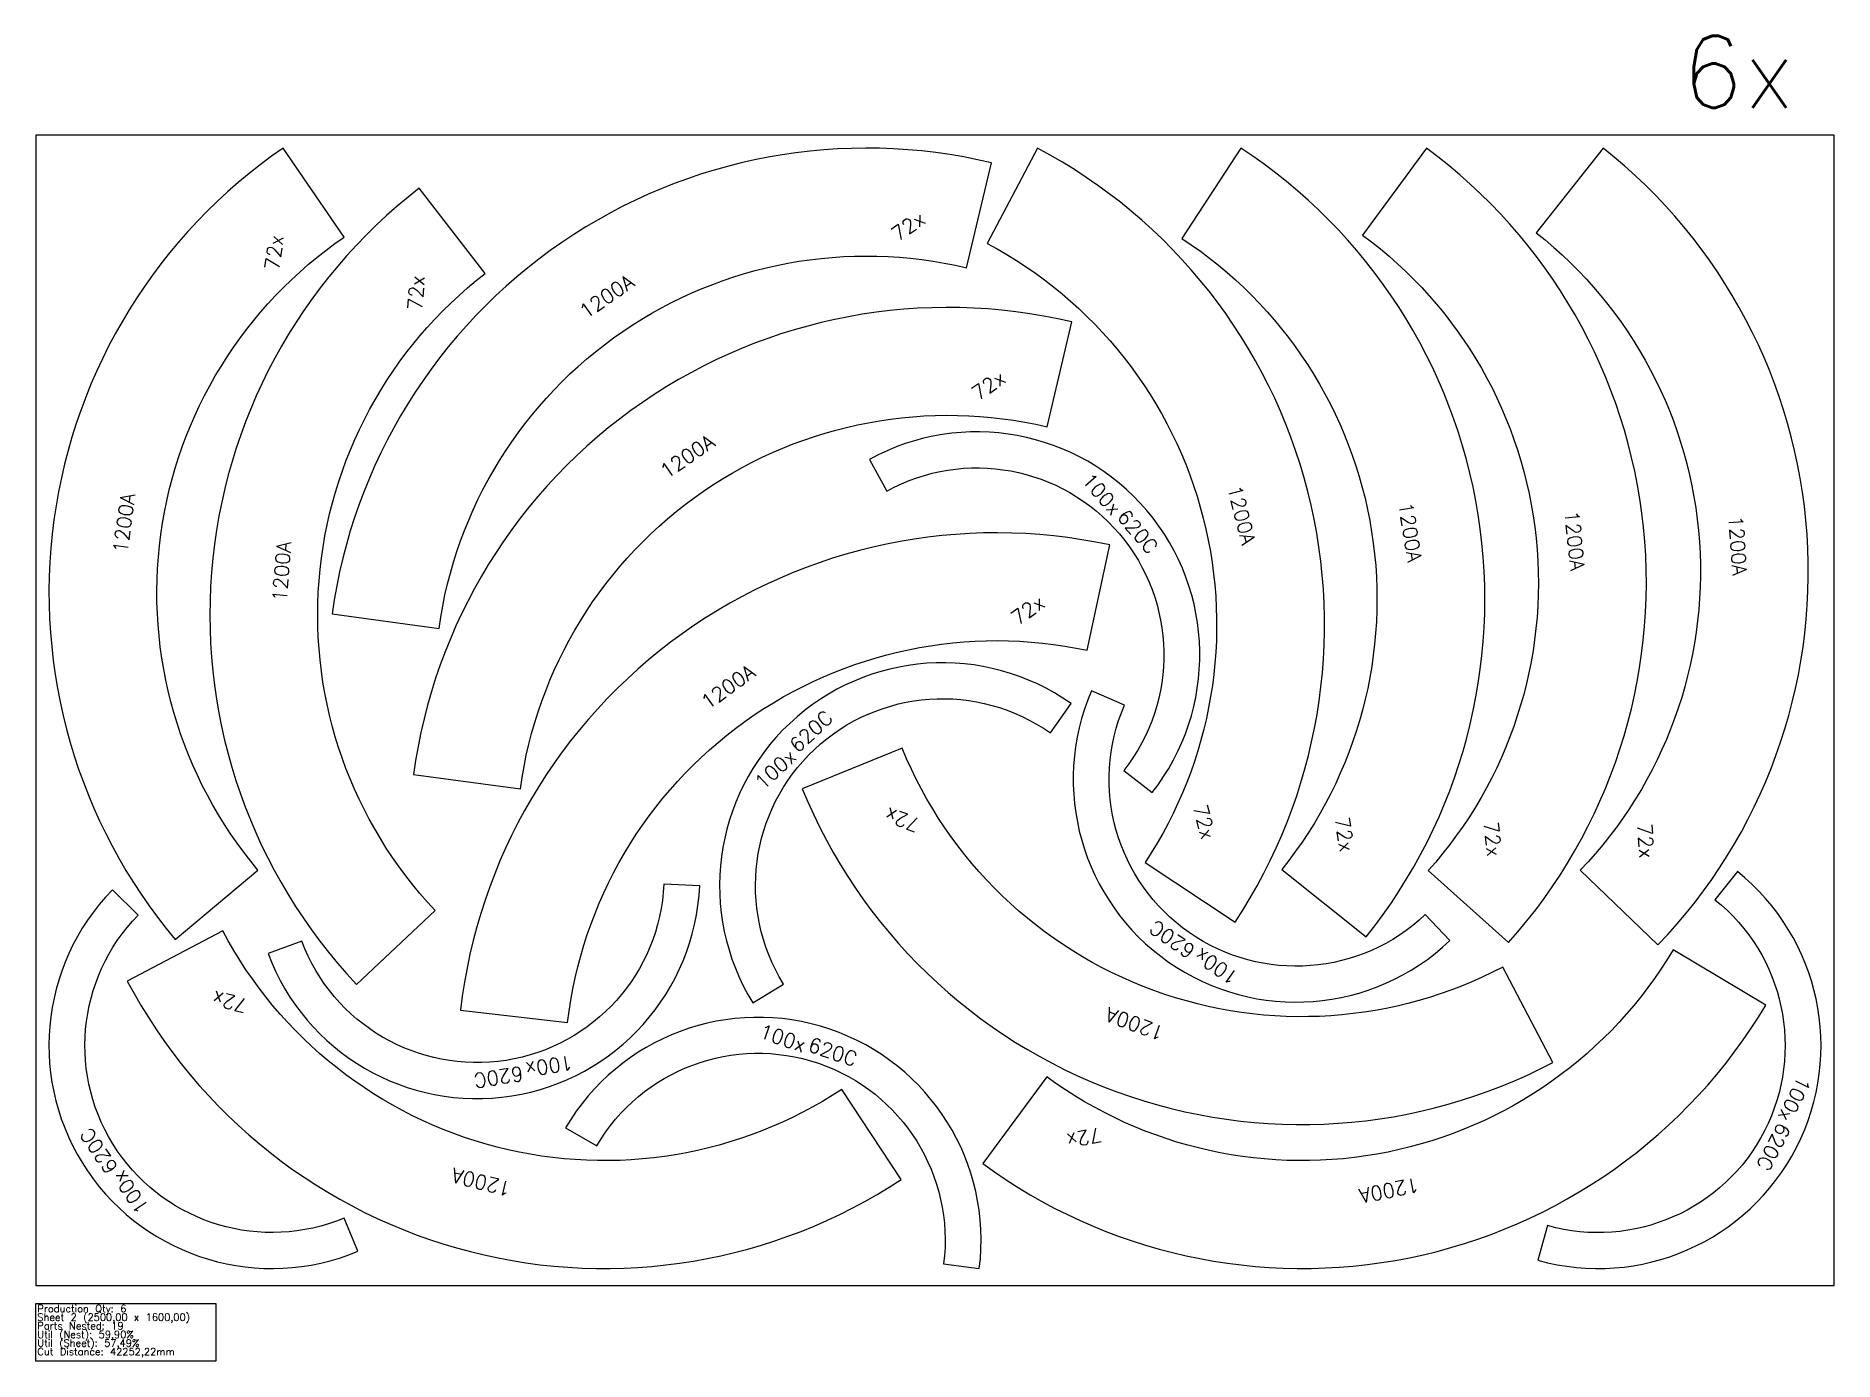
# Model space of a CAD drawing. Header units: millimetres. Extents: x 2625 to 5125, y -105 to 1738.
import ezdxf

# ---------------------------------------------------------------- set-up
doc = ezdxf.new("R2010")
doc.units = ezdxf.units.MM
for name, color, linetype in [('Des.', 7, 'Continuous'), ('sheet', 24, 'Continuous'), ('Stats', 7, 'Continuous'), ('Texto', 7, 'Continuous')]:
    doc.layers.add(name, color=color, linetype=linetype)
doc.styles.get("Standard").update_dxf_attribs({"font": 'txt.shx'})

msp = doc.modelspace()

# ---------------------------------------------------------------- linework, layer by layer
at = {"layer": 'Des.', "color": 7}
for points in [[(3053.6, 1458.3), (2968.8, 1582, 0.44293), (2818.7, 481.3), (2933.6, 577.8, -0.44293)], [(3918.8, 1415.6), (3953.6, 1561.5, 0.44293), (3036.8, 934.3), (3185.4, 913.8, -0.44293)], [(4167.1, 588.3), (4292.2, 505.5, 0.44293), (4017.7, 1581.9), (3947.5, 1449.4, -0.44293)], [(4357.3, 578.8), (4474.3, 484.8, 0.44293), (4300.3, 1582), (4218.2, 1456.5, -0.44293)], [(4560.7, 577.1), (4672.4, 477, 0.44293), (4558.3, 1582), (4469.4, 1461.1, -0.44293)], [(4772.1, 577.6), (4880.2, 473.7, 0.44293), (4803.9, 1582), (4711, 1464.2, -0.44293)], [(3249.6, 1407.7), (3157.9, 1526.3, 0.44293), (3070.7, 418.9), (3179.9, 521.7, -0.44293)], [(4030.8, 1194.4), (4065.2, 1340.4, 0.44293), (3149.9, 710.9), (3298.5, 690.8, -0.44293)], [(3783.8, 1149), (3807.9, 1105.1, -0.817034), (4137.5, 716.5), (4176.8, 685.6, 0.817034)], [(4086.6, 883.5), (4118.1, 1030.1, 0.44293), (3215.2, 383), (3364.2, 365.8, -0.44293)], [(3621.9, 393), (3664.4, 419.4, -0.817034), (4035.4, 768.6), (4064.3, 809.4, 0.817034)], [(4591, 479.8), (4556.5, 516, -0.817034), (4138.5, 807.4), (4092.6, 827.2, 0.817034)], [(3829.4, 747.4), (3690.5, 690.8, 0.44293), (4734.1, 310.2), (4664.3, 442.9, -0.44293)], [(4990.6, 575.7), (4959.4, 536.7, -0.817034), (4726.8, 83.3), (4713.3, 35.2, 0.817034)], [(3072.7, 47.7), (3053.4, 93.9, -0.817034), (2767, 515.3), (2731.2, 550.2, 0.817034)], [(3547.9, 556.1), (3498, 558.4, -0.817034), (2994.6, 479.2), (2947.8, 461.7, 0.817034)], [(2884.6, 493.5), (2752, 423.4, 0.44293), (3828.1, 147.6), (3745.5, 272.9, -0.44293)], [(4030.3, 290.4), (3941.4, 169.6, 0.44293), (5030.2, 390.1), (4901.3, 466.8, -0.44293)], [(3361.4, 219.4), (3404.6, 194.2, -0.817034), (3887, 30.1), (3936.6, 23.7, 0.817034)]]:
    msp.add_lwpolyline(points, format="xyb", close=True, dxfattribs=at)
at = {"layer": 'sheet', "color": 7}
msp.add_lwpolyline([(2625, 0), (5125, 0), (5125, 1600), (2625, 1600)], close=True, dxfattribs=at)
at = {"layer": 'Stats', "color": 151}
msp.add_lwpolyline([(2625, -25), (2875, -25), (2875, -105), (2625, -105), (2625, -25)], close=True, dxfattribs=at)

# ---------------------------------------------------------------- texts
at = {"insert": (4604.2, 1738), "char_height": 100, "attachment_point": 1}
msp.add_mtext_dynamic_manual_height_columns('{\\W3.462996; }6x', width=512.966, gutter_width=1, heights=[0], dxfattribs=at)
at = {"layer": 'Stats', "color": 60}
for s, p in [('Sheet 2 (2500,00 x 1600,00)', (2627, -49)), ('Production Qty: 6', (2627, -37)), ('Parts Nested: 19', (2627, -61)), ('Util (Nest): 59,90%', (2627, -73)), ('Util (Sheet): 57,49%', (2627, -85)), ('Cut Distance: 42252,22mm', (2627, -97))]:
    msp.add_text(s, height=10, dxfattribs=at).set_placement(p)
at = {"layer": 'Texto', "color": 3, "char_height": 20, "attachment_point": 1}
for s, insert, width, rotation in [('72x', (3811.8, 1468), 100.475, 34.3784), ('72x', (2943, 1414.1), 100.475, 82.2366), ('72x', (3141.7, 1357.2), 100.475, 85.5004), ('1200A', (3378.2, 1360.3), 255.259, 34.3784), ('72x', (3923.6, 1246.5), 100.475, 34.5184), ('1200A', (3490.3, 1137.8), 255.259, 34.5184), ('100x', (4093.2, 1132.5), 100.475, 310.2992), ('1200A', (2732, 1020.3), 255.259, 82.2366), ('1200A', (4300.6, 1115), 255.259, 284.3067), ('620C', (4142.1, 1081.6), 255.259, 310.2992), ('1200A', (4538.9, 1090.9), 255.259, 279.0072), ('1200A', (4769.9, 1078.7), 255.259, 275.8993), ('1200A', (4998.2, 1071.8), 255.259, 273.9422), ('1200A', (2953.4, 952.1), 255.259, 85.5004), ('72x', (3978.4, 933.5), 100.475, 35.6296), ('1200A', (3547.3, 816.4), 255.259, 35.6296), ('620C', (3670.6, 754.3), 255.259, 43.2668), ('100x', (3622.3, 702.9), 100.475, 43.2668), ('72x', (3849.1, 629.9), 100.475, 159.9612), ('72x', (4253, 670.9), 100.475, 284.3067), ('72x', (4450.5, 653.1), 100.475, 279.0072), ('72x', (4657.8, 646.3), 100.475, 275.8993), ('72x', (4871.4, 643.4), 100.475, 273.9422), ('620C', (4227.4, 453.3), 255.259, 145.1174), ('100x', (4287.6, 416.6), 100.475, 145.1174), ('72x', (2915.8, 378.5), 100.475, 165.6239), ('1200A', (4189, 340), 255.259, 159.9612), ('100x', (3635.3, 364.2), 100.475, 341.21), ('620C', (3703.3, 345.7), 255.259, 341.21), ('620C', (3304, 285.3), 255.259, 188.94), ('100x', (3372.9, 300.5), 100.475, 188.94), ('100x', (5094, 283.7), 100.475, 242.8364), ('620C', (2723.6, 152.8), 255.259, 124.1968), ('72x', (4108.5, 200.5), 100.475, 191.4463), ('620C', (5065.8, 219.1), 255.259, 242.8364), ('100x', (2766.8, 97), 100.475, 124.1968), ('1200A', (3282.6, 123.5), 255.259, 165.6239), ('1200A', (4549.7, 130.8), 255.259, 191.4463)]:
    msp.add_mtext(s, dxfattribs=dict(at, insert=insert, width=width, rotation=rotation))

doc.saveas('drawing.dxf')
